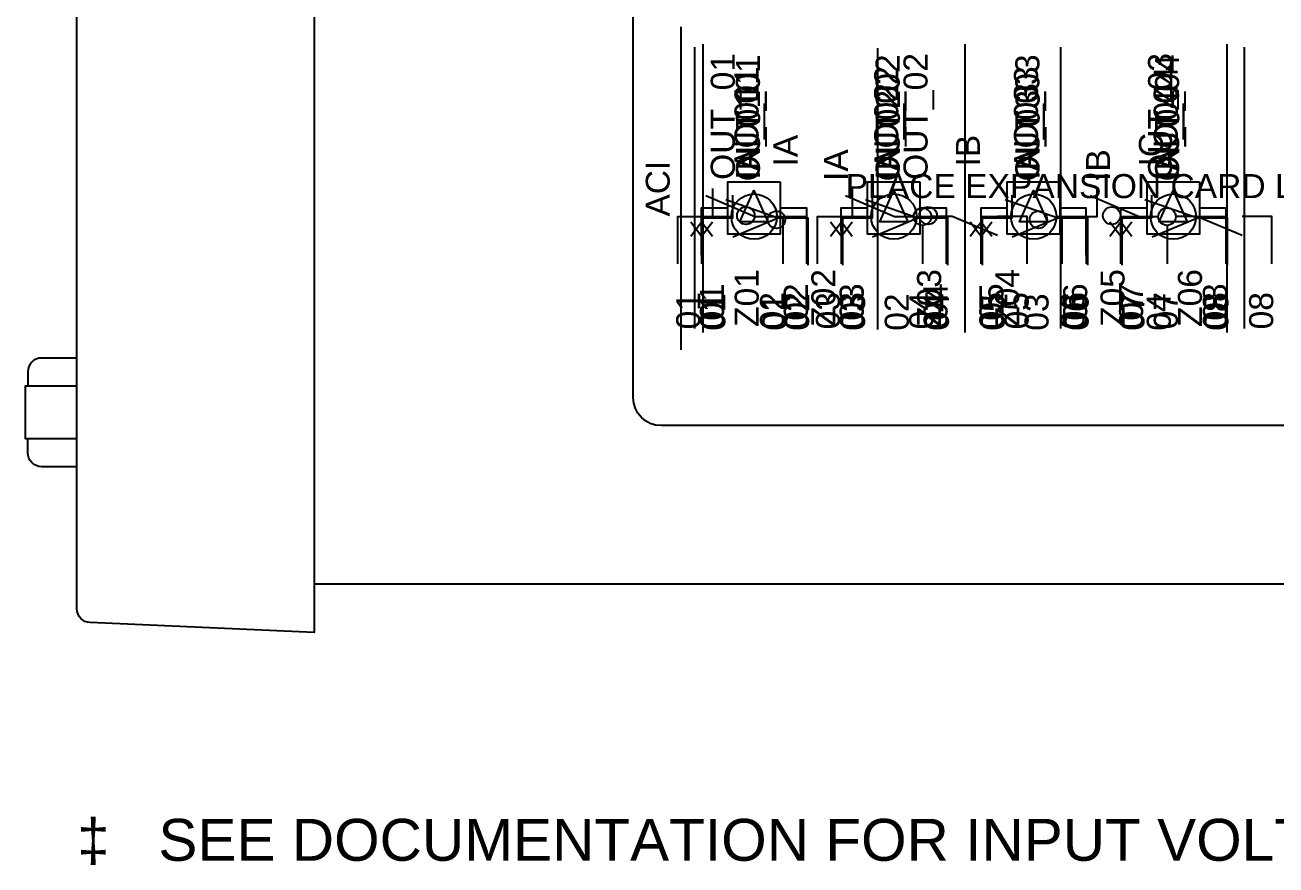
# Model space of a CAD drawing. Extents: x 0.3 to 23.7, y 0.2 to 17.5.
# Drawn here: x 8.771 to 12.352, y 0.765 to 3.17 of the extents above; entities that cross this region are included whole.
import ezdxf

# ---------------------------------------------------------------- set-up
doc = ezdxf.new("R2010")
doc.units = 0
doc.header["$MEASUREMENT"] = 0
for name, color, linetype in [('5_01__0-__EMPTY', 7, 'CONTINUOUS'), ('5_02__8-___4__ACI', 7, 'CONTINUOUS'), ('5_03__C-___4__DI_-__3__DO_', 7, 'CONTINUOUS'), ('5_04__2X___8__DO__STANDARD', 7, 'CONTINUOUS'), ('5_05__2A___8__DO__STANDARD', 7, 'CONTINUOUS'), ('5_06__2B___8__DO__STANDARD', 7, 'CONTINUOUS'), ('5_07__2C___8__DO__STANDARD', 7, 'CONTINUOUS'), ('5_08__3-___8__DI', 7, 'CONTINUOUS'), ('5_09__5-___8__AI', 7, 'CONTINUOUS'), ('5_10__6-___4__AI_-__4__AO_', 7, 'CONTINUOUS'), ('5_11__E___4__ACI_-__3__AVI', 7, 'CONTINUOUS'), ('7_00_____DWG', 7, 'CONTINUOUS')]:
    doc.layers.add(name, color=color, linetype=linetype)
doc.styles.add('ARIAL', font='arial.ttf')

msp = doc.modelspace()

# ---------------------------------------------------------------- linework, layer by layer
at = {"layer": '5_02__8-___4__ACI'}
for points in [[(10.7119, 2.2897), (10.7119, 3.1147)], [(11.4619, 2.2897), (11.4619, 3.1147)], [(12.212, 2.2897), (12.212, 3.1147)]]:
    msp.add_lwpolyline(points, dxfattribs=at)
for centre in [(10.9219, 2.6124), (11.6719, 2.6124)]:
    msp.add_circle(centre, 0.025, dxfattribs=at)
at = {"layer": '5_03__C-___4__DI_-__3__DO_'}
for points in [[(10.6399, 2.4863), (10.6399, 2.6213), (10.6399, 2.6213), (10.7399, 2.6213), (10.7399, 2.7013)], [(11.0399, 2.4863), (11.0399, 2.6213), (11.14, 2.6213), (11.1399, 2.6213), (11.1399, 2.7013)], [(11.74, 2.4863), (11.74, 2.6213), (11.84, 2.6213), (11.84, 2.6213), (11.84, 2.7013)], [(10.72, 2.6813), (10.86, 2.6213), (10.94, 2.6213), (10.94, 2.4863)], [(11.1199, 2.6813), (11.2599, 2.6213), (11.315, 2.6213)], [(11.82, 2.6813), (11.96, 2.6213), (12.0151, 2.6213)], [(11.5549, 2.5676), (11.425, 2.6213), (11.365, 2.6213)], [(11.6401, 2.4863), (11.6401, 2.6213), (11.555, 2.6213)], [(12.255, 2.5676), (12.1251, 2.6213), (12.0651, 2.6213)], [(12.3402, 2.4863), (12.3402, 2.6213), (12.2551, 2.6213)], [(11.34, 2.5963), (11.34, 2.4863)], [(12.0401, 2.5963), (12.0401, 2.4863)]]:
    msp.add_lwpolyline(points, dxfattribs=at)
for centre in [(11.34, 2.6213), (12.0401, 2.6213)]:
    msp.add_circle(centre, 0.025, dxfattribs=at)
at = {"layer": '5_04__2X___8__DO__STANDARD'}
for points in [[(10.7119, 2.4824), (10.7119, 2.6174), (10.797, 2.6174)], [(10.797, 2.5637), (10.927, 2.6174), (11.012, 2.6174), (11.012, 2.4824)], [(11.1119, 2.4824), (11.1119, 2.6174), (11.197, 2.6174)], [(11.197, 2.5637), (11.327, 2.6174), (11.412, 2.6174), (11.412, 2.4824)], [(11.5118, 2.4824), (11.5118, 2.6174), (11.5969, 2.6174)], [(11.597, 2.5637), (11.727, 2.6174), (11.8119, 2.6174), (11.8119, 2.4824)], [(11.9118, 2.4824), (11.9118, 2.6174), (11.9969, 2.6174)], [(11.997, 2.5637), (12.1269, 2.6174), (12.2119, 2.6174), (12.2119, 2.4824)]]:
    msp.add_lwpolyline(points, dxfattribs=at)
at = {"layer": '5_05__2A___8__DO__STANDARD'}
for points in [[(10.7119, 2.4824), (10.7119, 2.6175), (10.7119, 2.6175), (10.797, 2.6175), (10.797, 2.6824)], [(10.777, 2.6699), (10.927, 2.6174), (11.012, 2.6175), (11.012, 2.4825)], [(11.1119, 2.4824), (11.1119, 2.6175), (11.1119, 2.6175), (11.197, 2.6175), (11.197, 2.6824)], [(11.177, 2.6699), (11.327, 2.6174), (11.412, 2.6175), (11.412, 2.4825)], [(11.5118, 2.4824), (11.5118, 2.6175), (11.5118, 2.6175), (11.5969, 2.6175), (11.5969, 2.6824)], [(11.577, 2.6699), (11.727, 2.6174), (11.8119, 2.6175), (11.8119, 2.4825)], [(11.9118, 2.4824), (11.9118, 2.6175), (11.9118, 2.6175), (11.9969, 2.6175), (11.9969, 2.6824)], [(11.9769, 2.6699), (12.1269, 2.6174), (12.2119, 2.6175), (12.2119, 2.4825)]]:
    msp.add_lwpolyline(points, dxfattribs=at)
at = {"layer": '5_06__2B___8__DO__STANDARD'}
for points in [[(10.7119, 2.4824), (10.7119, 2.6174), (10.797, 2.6174)], [(10.797, 2.5637), (10.927, 2.6174), (11.012, 2.6174), (11.012, 2.4824)], [(11.1119, 2.4824), (11.1119, 2.6174), (11.197, 2.6174)], [(11.197, 2.5637), (11.327, 2.6174), (11.412, 2.6174), (11.412, 2.4824)], [(11.5118, 2.4824), (11.5118, 2.6174), (11.5969, 2.6174)], [(11.597, 2.5637), (11.727, 2.6174), (11.8119, 2.6174), (11.8119, 2.4824)], [(11.9118, 2.4824), (11.9118, 2.6174), (11.9969, 2.6174)], [(11.997, 2.5637), (12.1269, 2.6174), (12.2119, 2.6174), (12.2119, 2.4824)]]:
    msp.add_lwpolyline(points, dxfattribs=at)
at = {"layer": '5_07__2C___8__DO__STANDARD'}
for points in [[(11.5118, 2.4824), (11.5118, 2.6175), (11.5118, 2.6175), (11.5969, 2.6175), (11.5969, 2.6824)], [(11.577, 2.6699), (11.727, 2.6174), (11.8119, 2.6175), (11.8119, 2.4825)], [(11.9118, 2.4824), (11.9118, 2.6175), (11.9118, 2.6175), (11.9969, 2.6175), (11.9969, 2.6824)], [(11.9769, 2.6699), (12.127, 2.6174), (12.2119, 2.6175), (12.2119, 2.4825)], [(10.7119, 2.4824), (10.7119, 2.6174), (10.797, 2.6174)], [(10.797, 2.5637), (10.927, 2.6174), (11.012, 2.6174), (11.012, 2.4824)], [(11.1118, 2.4824), (11.1118, 2.6174), (11.1969, 2.6174)], [(11.197, 2.5637), (11.327, 2.6174), (11.412, 2.6174), (11.412, 2.4824)]]:
    msp.add_lwpolyline(points, dxfattribs=at)
at = {"layer": '5_08__3-___8__DI'}
for points in [[(10.708, 2.4863), (10.708, 2.6213), (10.793, 2.6213)], [(10.923, 2.6213), (11.008, 2.6213), (11.008, 2.4863)], [(11.1081, 2.4863), (11.1081, 2.6213), (11.1931, 2.6213)], [(11.3231, 2.6213), (11.4081, 2.6213), (11.4081, 2.4863)], [(11.5082, 2.4863), (11.5081, 2.6213), (11.5931, 2.6213)], [(11.7231, 2.6213), (11.8081, 2.6213), (11.8081, 2.4863)], [(11.908, 2.4863), (11.908, 2.6213), (11.993, 2.6213)], [(12.123, 2.6213), (12.208, 2.6213), (12.208, 2.4863)]]:
    msp.add_lwpolyline(points, dxfattribs=at)
for centre in [(10.858, 2.6213), (11.2581, 2.6213), (11.6582, 2.6213), (12.058, 2.6213)]:
    msp.add_circle(centre, 0.065, dxfattribs=at)
at = {"layer": '5_09__5-___8__AI'}
for points in [[(10.9326, 2.7213), (10.9326, 2.5713), (10.7827, 2.5713), (10.7827, 2.7213), (10.9326, 2.7213)], [(10.8976, 2.6063), (10.8176, 2.6063), (10.8576, 2.6963), (10.8976, 2.6063)], [(11.3327, 2.7213), (11.3327, 2.5713), (11.1827, 2.5713), (11.1827, 2.7213), (11.3327, 2.7213)], [(11.2977, 2.6063), (11.2177, 2.6063), (11.2577, 2.6963), (11.2977, 2.6063)], [(11.7328, 2.7213), (11.7328, 2.5713), (11.5828, 2.5713), (11.5828, 2.7213), (11.7328, 2.7213)], [(11.6978, 2.6063), (11.6178, 2.6063), (11.6578, 2.6963), (11.6978, 2.6063)], [(12.1328, 2.7213), (12.1328, 2.5713), (11.9829, 2.5713), (11.9829, 2.7213), (12.1328, 2.7213)], [(12.0978, 2.6063), (12.0178, 2.6063), (12.0578, 2.6963), (12.0978, 2.6063)], [(10.7076, 2.5113), (10.7076, 2.6463), (10.7826, 2.6463)], [(10.9327, 2.6463), (11.0078, 2.6463), (11.0078, 2.5113)], [(11.1077, 2.5113), (11.1076, 2.6463), (11.1827, 2.6463)], [(11.3327, 2.6463), (11.4078, 2.6463), (11.4078, 2.5113)], [(11.5077, 2.5113), (11.5077, 2.6463), (11.5828, 2.6463)], [(11.7328, 2.6463), (11.8079, 2.6463), (11.8079, 2.5113)], [(11.9078, 2.5113), (11.9078, 2.6463), (11.9828, 2.6463)], [(12.1329, 2.6463), (12.208, 2.6463), (12.208, 2.5113)], [(10.6764, 2.5651), (10.7076, 2.6063), (10.7388, 2.5651)], [(11.0764, 2.5651), (11.1077, 2.6063), (11.1389, 2.5651)], [(11.4765, 2.5651), (11.5077, 2.6063), (11.5389, 2.5651)], [(11.8766, 2.5651), (11.9078, 2.6063), (11.939, 2.5651)]]:
    msp.add_lwpolyline(points, dxfattribs=at)
at = {"layer": '5_10__6-___4__AI_-__4__AO_'}
for points in [[(10.9326, 2.7213), (10.9326, 2.5713), (10.7827, 2.5713), (10.7827, 2.7213), (10.9326, 2.7213)], [(10.8976, 2.6063), (10.8176, 2.6063), (10.8576, 2.6963), (10.8976, 2.6063)], [(11.3327, 2.7213), (11.3327, 2.5713), (11.1827, 2.5713), (11.1827, 2.7213), (11.3327, 2.7213)], [(11.2977, 2.6063), (11.2177, 2.6063), (11.2577, 2.6963), (11.2977, 2.6063)], [(11.7328, 2.7213), (11.7328, 2.5713), (11.5828, 2.5713), (11.5828, 2.7213), (11.7328, 2.7213)], [(11.6978, 2.6063), (11.6178, 2.6063), (11.6578, 2.6963), (11.6978, 2.6063)], [(12.1328, 2.7213), (12.1328, 2.5713), (11.9829, 2.5713), (11.9829, 2.7213), (12.1328, 2.7213)], [(12.0978, 2.6063), (12.0178, 2.6063), (12.0578, 2.6963), (12.0978, 2.6063)], [(10.7076, 2.5113), (10.7076, 2.6463), (10.7826, 2.6463)], [(10.9327, 2.6463), (11.0078, 2.6463), (11.0078, 2.5113)], [(11.1077, 2.5113), (11.1076, 2.6463), (11.1827, 2.6463)], [(11.3327, 2.6463), (11.4078, 2.6463), (11.4078, 2.5113)], [(11.5077, 2.5113), (11.5077, 2.6463), (11.5828, 2.6463)], [(11.7328, 2.6463), (11.8079, 2.6463), (11.8079, 2.5113)], [(11.9078, 2.5113), (11.9078, 2.6463), (11.9828, 2.6463)], [(12.1329, 2.6463), (12.208, 2.6463), (12.208, 2.5113)], [(10.6764, 2.6063), (10.7076, 2.5651), (10.7388, 2.6063)], [(11.0764, 2.6063), (11.1077, 2.5651), (11.1389, 2.6063)], [(11.4765, 2.6063), (11.5077, 2.5651), (11.5389, 2.6063)], [(11.8766, 2.6063), (11.9078, 2.5651), (11.939, 2.6063)]]:
    msp.add_lwpolyline(points, dxfattribs=at)
at = {"layer": '5_11__E___4__ACI_-__3__AVI'}
for points in [[(10.6491, 2.2397), (10.6491, 3.1647)], [(10.6881, 2.3013), (10.6881, 3.1063)], [(11.2122, 2.2981), (11.2122, 3.1031)], [(11.7363, 2.3013), (11.7363, 3.1063)], [(12.2613, 2.3013), (12.2613, 3.1063)]]:
    msp.add_lwpolyline(points, dxfattribs=at)
for points in [[(10.8344, 2.649), (10.8394, 2.6485), (10.8441, 2.6471), (10.8484, 2.6448), (10.8521, 2.6417), (10.8551, 2.638), (10.8574, 2.6338), (10.8589, 2.6291), (10.8594, 2.624), (10.8589, 2.619), (10.8574, 2.6143), (10.8551, 2.6101), (10.8521, 2.6064), (10.8484, 2.6033), (10.8441, 2.601), (10.8394, 2.5996), (10.8344, 2.5991), (10.8294, 2.5996), (10.8247, 2.601), (10.8204, 2.6033), (10.8167, 2.6064), (10.8137, 2.6101), (10.8114, 2.6143), (10.8099, 2.619), (10.8094, 2.624), (10.8099, 2.6291), (10.8114, 2.6338), (10.8137, 2.638), (10.8167, 2.6417), (10.8204, 2.6448), (10.8247, 2.6471), (10.8294, 2.6485)], [(11.3564, 2.649), (11.3615, 2.6485), (11.3662, 2.6471), (11.3704, 2.6448), (11.3741, 2.6417), (11.3772, 2.638), (11.3795, 2.6338), (11.3809, 2.6291), (11.3814, 2.624), (11.3809, 2.619), (11.3795, 2.6143), (11.3772, 2.6101), (11.3741, 2.6064), (11.3704, 2.6033), (11.3662, 2.601), (11.3615, 2.5996), (11.3564, 2.5991), (11.3514, 2.5996), (11.3467, 2.601), (11.3425, 2.6033), (11.3388, 2.6064), (11.3357, 2.6101), (11.3334, 2.6143), (11.3319, 2.619), (11.3314, 2.624), (11.3319, 2.6291), (11.3334, 2.6338), (11.3357, 2.638), (11.3388, 2.6417), (11.3425, 2.6448), (11.3467, 2.6471), (11.3514, 2.6485)], [(11.8814, 2.649), (11.8865, 2.6485), (11.8912, 2.6471), (11.8954, 2.6448), (11.8991, 2.6417), (11.9022, 2.638), (11.9045, 2.6338), (11.9059, 2.6291), (11.9064, 2.624), (11.9059, 2.619), (11.9045, 2.6143), (11.9022, 2.6101), (11.8991, 2.6064), (11.8954, 2.6033), (11.8912, 2.601), (11.8865, 2.5996), (11.8814, 2.5991), (11.8764, 2.5996), (11.8717, 2.601), (11.8675, 2.6033), (11.8638, 2.6064), (11.8607, 2.6101), (11.8584, 2.6143), (11.857, 2.619), (11.8564, 2.624), (11.857, 2.6291), (11.8584, 2.6338), (11.8607, 2.638), (11.8638, 2.6417), (11.8675, 2.6448), (11.8717, 2.6471), (11.8764, 2.6485)]]:
    msp.add_lwpolyline(points, close=True, dxfattribs=at)
at = {"layer": '7_00_____DWG'}
for points in [[(8.9573, 8.9621), (9.5988, 8.9902), (9.5988, 1.4311), (8.9573, 1.4591, -0.401491), (8.9197, 1.4984), (8.9197, 8.9228, -0.401491)], [(10.5919, 8.348), (14.3018, 8.348, -0.414213), (14.3818, 8.268), (14.3818, 2.1031, -0.414212), (14.3018, 2.0231), (10.5919, 2.0231, -0.414211), (10.5119, 2.1031), (10.5119, 8.268, -0.414219)]]:
    msp.add_lwpolyline(points, format="xyb", close=True, dxfattribs=at)
for points in [[(9.5988, 8.8524), (14.5491, 8.8524), (14.5491, 1.5689), (9.5988, 1.5689)], [(8.9197, 2.136), (8.7709, 2.136), (8.7709, 1.986), (8.9197, 1.986)]]:
    msp.add_lwpolyline(points, dxfattribs=at)
for points in [[(8.9197, 2.2165), (8.8182, 2.2165, 0.414214), (8.7788, 2.1772), (8.7788, 2.136)], [(8.9197, 1.9055), (8.8182, 1.9055, -0.414214), (8.7788, 1.9449), (8.7788, 1.986)]]:
    msp.add_lwpolyline(points, format="xyb", dxfattribs=at)

# ---------------------------------------------------------------- texts
at = {"layer": '5_01__0-__EMPTY', "style": 'ARIAL'}
msp.add_text('PLACE EXPANSION CARD LABEL HERE', height=0.068833, dxfattribs=at).set_placement((11.1201, 2.6742))
at = {"layer": '5_02__8-___4__ACI', "style": 'ARIAL'}
for s, p in [('IA', (11.1269, 2.7233)), ('IB', (11.8769, 2.7233)), ('01', (10.9508, 2.2945)), ('02', (11.3008, 2.2945)), ('03', (11.7008, 2.2945)), ('04', (12.0508, 2.2945))]:
    msp.add_text(s, height=0.06883, rotation=90, dxfattribs=at).set_placement(p)
at = {"layer": '5_03__C-___4__DI_-__3__DO_', "style": 'ARIAL'}
for s, p in [('OUT_01', (10.8027, 2.7263)), ('OUT_02', (11.3545, 2.7263)), ('OUT_03', (12.0546, 2.7263)), ('01', (10.7038, 2.2984)), ('02', (10.9437, 2.2984)), ('03', (11.1037, 2.2984)), ('04', (11.3708, 2.2984)), ('05', (11.6438, 2.2984)), ('06', (11.8038, 2.2984)), ('07', (12.0709, 2.2984)), ('08', (12.3439, 2.2984))]:
    msp.add_text(s, height=0.06883, rotation=90, dxfattribs=at).set_placement(p)
at = {"layer": '5_04__2X___8__DO__STANDARD', "style": 'ARIAL'}
for s, p in [('OUT_01', (10.8746, 2.7224)), ('OUT_02', (11.2746, 2.7224)), ('OUT_03', (11.6746, 2.7224)), ('OUT_04', (12.0746, 2.7224)), ('01', (10.7757, 2.2945)), ('02', (11.0157, 2.2945)), ('03', (11.1757, 2.2945)), ('04', (11.4157, 2.2945)), ('05', (11.5757, 2.2945)), ('06', (11.8155, 2.2945)), ('07', (11.9755, 2.2945)), ('08', (12.2156, 2.2945))]:
    msp.add_text(s, height=0.06883, rotation=90, dxfattribs=at).set_placement(p)
at = {"layer": '5_05__2A___8__DO__STANDARD', "style": 'ARIAL'}
for s, p in [('OUT_01', (10.8746, 2.7224)), ('OUT_02', (11.2746, 2.7224)), ('OUT_03', (11.6746, 2.7224)), ('OUT_04', (12.0746, 2.7224)), ('01', (10.7757, 2.2945)), ('02', (11.0157, 2.2945)), ('03', (11.1757, 2.2945)), ('04', (11.4157, 2.2945)), ('05', (11.5757, 2.2945)), ('06', (11.8155, 2.2945)), ('07', (11.9755, 2.2945)), ('08', (12.2156, 2.2945))]:
    msp.add_text(s, height=0.06883, rotation=90, dxfattribs=at).set_placement(p)
at = {"layer": '5_06__2B___8__DO__STANDARD', "style": 'ARIAL'}
for s, p in [('OUT_01', (10.8746, 2.7224)), ('OUT_02', (11.2746, 2.7224)), ('OUT_03', (11.6746, 2.7224)), ('OUT_04', (12.0746, 2.7224)), ('01', (10.7757, 2.2945)), ('02', (11.0157, 2.2945)), ('03', (11.1757, 2.2945)), ('04', (11.4157, 2.2945)), ('05', (11.5757, 2.2945)), ('06', (11.8155, 2.2945)), ('07', (11.9755, 2.2945)), ('08', (12.2156, 2.2945))]:
    msp.add_text(s, height=0.06883, rotation=90, dxfattribs=at).set_placement(p)
at = {"layer": '5_07__2C___8__DO__STANDARD', "style": 'ARIAL'}
for s, p in [('OUT_01', (10.8746, 2.7224)), ('OUT_02', (11.2746, 2.7224)), ('OUT_03', (11.6746, 2.7224)), ('OUT_04', (12.0746, 2.7224)), ('01', (10.7757, 2.2945)), ('02', (11.0157, 2.2945)), ('03', (11.1757, 2.2945)), ('04', (11.4157, 2.2945)), ('05', (11.5757, 2.2945)), ('06', (11.8155, 2.2945)), ('07', (11.9755, 2.2945)), ('08', (12.2156, 2.2945))]:
    msp.add_text(s, height=0.06883, rotation=90, dxfattribs=at).set_placement(p)
at = {"layer": '5_08__3-___8__DI', "style": 'ARIAL'}
for s, p in [('IN_01', (10.8752, 2.7272)), ('IN_02', (11.2752, 2.7272)), ('IN_03', (11.6752, 2.7272)), ('IN_04', (12.0752, 2.7272)), ('01', (10.7717, 2.2984)), ('02', (11.0117, 2.2984)), ('03', (11.1717, 2.2984)), ('04', (11.4117, 2.2984)), ('05', (11.5717, 2.2984)), ('06', (11.8116, 2.2984)), ('07', (11.9715, 2.2984)), ('08', (12.2116, 2.2984))]:
    msp.add_text(s, height=0.06883, rotation=90, dxfattribs=at).set_placement(p)
at = {"layer": '5_09__5-___8__AI', "style": 'ARIAL'}
for s, p in [('AI_01', (10.8707, 2.7522)), ('AI_02', (11.2707, 2.7522)), ('AI_03', (11.6706, 2.7522)), ('AI_04', (12.0706, 2.7522)), ('01', (10.7718, 2.3233)), ('02', (11.0118, 2.3233)), ('03', (11.1717, 2.3233)), ('04', (11.4117, 2.3233)), ('05', (11.5717, 2.3233)), ('06', (11.8116, 2.3233)), ('07', (11.9716, 2.3233)), ('08', (12.2116, 2.3233))]:
    msp.add_text(s, height=0.06883, rotation=90, dxfattribs=at).set_placement(p)
at = {"layer": '5_10__6-___4__AI_-__4__AO_', "style": 'ARIAL'}
for s, p in [('AO_01', (10.8707, 2.7522)), ('AO_02', (11.2707, 2.7522)), ('AO_03', (11.6706, 2.7522)), ('AO_04', (12.0706, 2.7522)), ('01', (10.7718, 2.3233)), ('02', (11.0118, 2.3233)), ('03', (11.1717, 2.3233)), ('04', (11.4117, 2.3233)), ('05', (11.5717, 2.3233)), ('06', (11.8116, 2.3233)), ('07', (11.9716, 2.3233)), ('08', (12.2116, 2.3233))]:
    msp.add_text(s, height=0.06883, rotation=90, dxfattribs=at).set_placement(p)
at = {"layer": '5_11__E___4__ACI_-__3__AVI', "style": 'ARIAL'}
for s, height, p in [('IA', 0.06883, (10.9823, 2.7646)), ('IB', 0.06883, (11.5044, 2.7646)), ('IC', 0.06883, (12.0283, 2.7646)), ('ACI', 0.06846, (10.6164, 2.6216)), ('Z01', 0.06883, (10.8713, 2.3055)), ('Z02', 0.06883, (11.0907, 2.3055)), ('Z03', 0.06883, (11.3933, 2.3055)), ('Z04', 0.06883, (11.6169, 2.3055)), ('Z05', 0.06883, (11.9184, 2.3055)), ('Z06', 0.06883, (12.14, 2.3055))]:
    msp.add_text(s, height=height, rotation=90, dxfattribs=at).set_placement(p)
at = {"layer": '7_00_____DWG', "style": 'ARIAL'}
msp.add_text('‡   SEE DOCUMENTATION FOR INPUT VOLTAGE RATING', height=0.12, dxfattribs=at).set_placement((8.9197, 0.7774))

doc.saveas('drawing.dxf')
